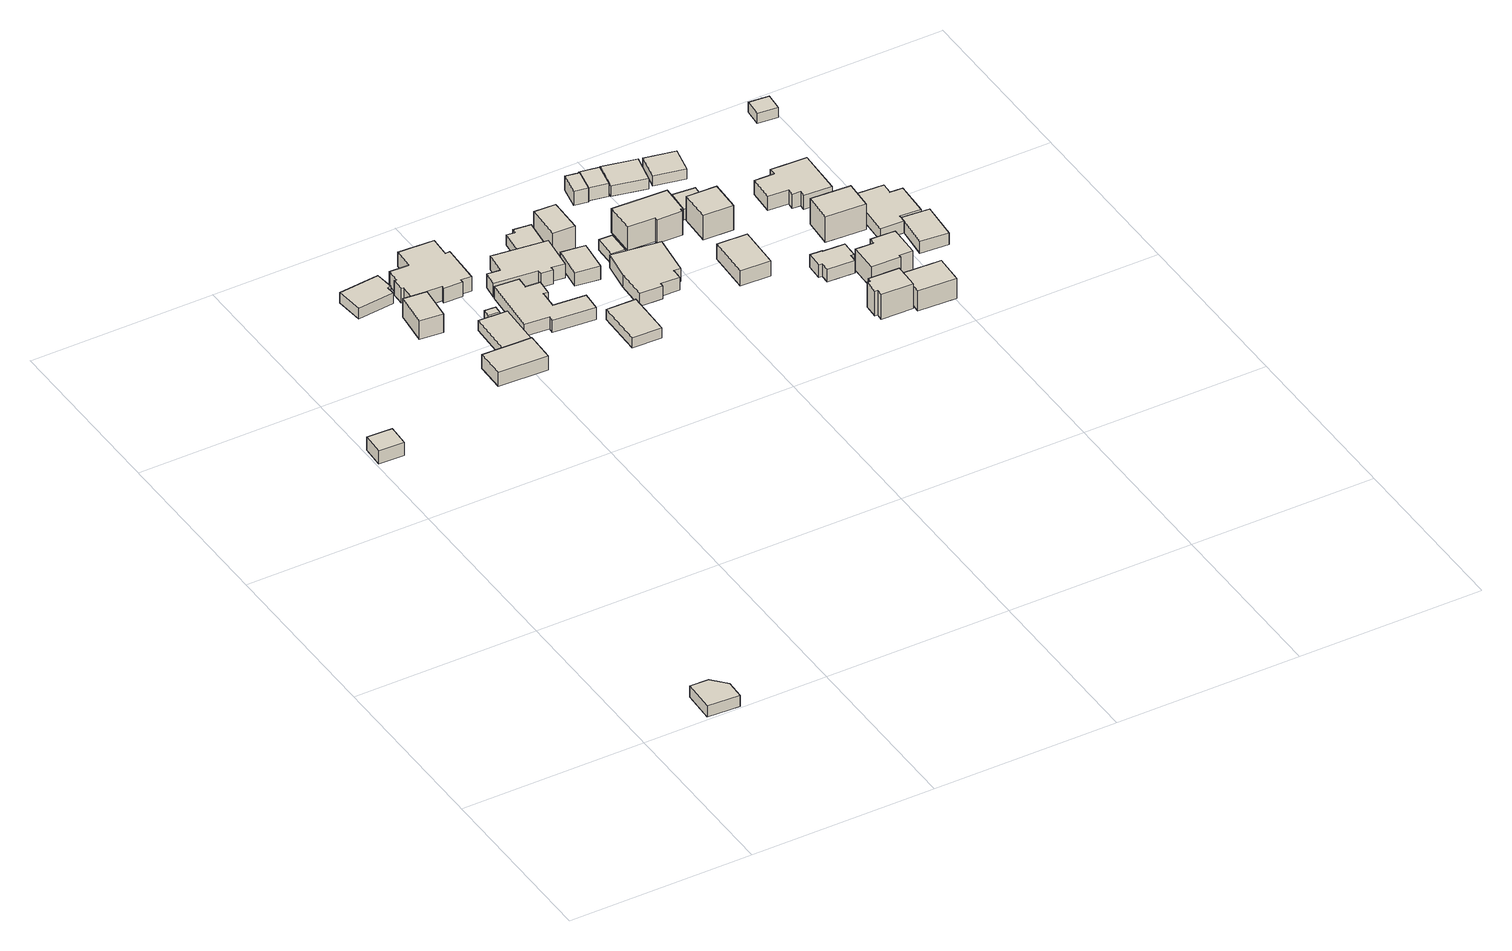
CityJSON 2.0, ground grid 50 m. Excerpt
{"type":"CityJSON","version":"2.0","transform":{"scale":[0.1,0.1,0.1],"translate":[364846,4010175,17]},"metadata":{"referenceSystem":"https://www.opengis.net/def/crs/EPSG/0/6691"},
"CityObjects":{
"building1":{"type":"Building","attributes":{"枝番":1,"利根川水系渡良瀬川洪水浸水想定区域（計画規模）.規模":"L1","利根川水系渡良瀬川洪水浸水想定区域（計画規模）.浸水ランク":"1","利根川水系渡良瀬川洪水浸水想定区域（計画規模）.浸水深":0.35,"利根川水系渡良瀬川洪水浸水想定区域（計画規模）.継続時間":16.2,"利根川水系渡良瀬川洪水浸水想定区域（想定最大規模）.規模":"L2","利根川水系渡良瀬川洪水浸水想定区域（想定最大規模）.浸水ランク":"2","利根川水系渡良瀬川洪水浸水想定区域（想定最大規模）.浸水深":2.47,"利根川水系渡良瀬川洪水浸水想定区域（想定最大規模）.継続時間":44.3,"利根川水系多々良川洪水浸水想定区域（想定最大規模）.規模":"L2","利根川水系多々良川洪水浸水想定区域（想定最大規模）.浸水ランク":"1","利根川水系多々良川洪水浸水想定区域（想定最大規模）.浸水深":0.15,"利根川水系多々良川洪水浸水想定区域（想定最大規模）.継続時間":9.2,"利根川水系利根川洪水浸水想定区域（計画規模）.規模":"L1","利根川水系利根川洪水浸水想定区域（計画規模）.浸水ランク":"3","利根川水系利根川洪水浸水想定区域（計画規模）.浸水深":4.39,"利根川水系利根川洪水浸水想定区域（想定最大規模）.規模":"L2","利根川水系利根川洪水浸水想定区域（想定最大規模）.浸水ランク":"4","利根川水系利根川洪水浸水想定区域（想定最大規模）.浸水深":5.84,"usage":"431","measuredHeight":4.1,"BuildingDetails.prefecture":"10","BuildingDetails.city":"10207","BuildingDetails.surveyYear":2016},"geometry":[{"type":"Solid","lod":"1","boundaries":[[[[0,1,2,3,4]],[[3,5,6,4]],[[2,7,5,3]],[[1,8,7,2]],[[0,9,8,1]],[[4,6,9,0]],[[5,7,8,9,6]]]]}]},
"building2":{"type":"Building","attributes":{"枝番":1,"利根川水系渡良瀬川洪水浸水想定区域（計画規模）.規模":"L1","利根川水系渡良瀬川洪水浸水想定区域（計画規模）.浸水ランク":"1","利根川水系渡良瀬川洪水浸水想定区域（計画規模）.浸水深":0.26,"利根川水系渡良瀬川洪水浸水想定区域（想定最大規模）.規模":"L2","利根川水系渡良瀬川洪水浸水想定区域（想定最大規模）.浸水ランク":"2","利根川水系渡良瀬川洪水浸水想定区域（想定最大規模）.浸水深":2.41,"利根川水系渡良瀬川洪水浸水想定区域（想定最大規模）.継続時間":34.6,"利根川水系多々良川洪水浸水想定区域（想定最大規模）.規模":"L2","利根川水系多々良川洪水浸水想定区域（想定最大規模）.浸水ランク":"1","利根川水系多々良川洪水浸水想定区域（想定最大規模）.浸水深":0.06,"利根川水系利根川洪水浸水想定区域（計画規模）.規模":"L1","利根川水系利根川洪水浸水想定区域（計画規模）.浸水ランク":"3","利根川水系利根川洪水浸水想定区域（計画規模）.浸水深":4.29,"利根川水系利根川洪水浸水想定区域（想定最大規模）.規模":"L2","利根川水系利根川洪水浸水想定区域（想定最大規模）.浸水ランク":"4","利根川水系利根川洪水浸水想定区域（想定最大規模）.浸水深":5.75,"measuredHeight":4.1,"BuildingDetails.prefecture":"10","BuildingDetails.city":"10207"},"geometry":[{"type":"Solid","lod":"1","boundaries":[[[[10,11,12,13]],[[12,14,15,13]],[[11,16,14,12]],[[10,17,16,11]],[[13,15,17,10]],[[14,16,17,15]]]]}]},
"building3":{"type":"Building","attributes":{"枝番":1,"利根川水系渡良瀬川洪水浸水想定区域（想定最大規模）.規模":"L2","利根川水系渡良瀬川洪水浸水想定区域（想定最大規模）.浸水ランク":"2","利根川水系渡良瀬川洪水浸水想定区域（想定最大規模）.浸水深":1.61,"利根川水系渡良瀬川洪水浸水想定区域（想定最大規模）.継続時間":19.3,"利根川水系利根川洪水浸水想定区域（計画規模）.規模":"L1","利根川水系利根川洪水浸水想定区域（計画規模）.浸水ランク":"3","利根川水系利根川洪水浸水想定区域（計画規模）.浸水深":3.49,"利根川水系利根川洪水浸水想定区域（想定最大規模）.規模":"L2","利根川水系利根川洪水浸水想定区域（想定最大規模）.浸水ランク":"3","利根川水系利根川洪水浸水想定区域（想定最大規模）.浸水深":4.96,"usage":"411","measuredHeight":3.9,"BuildingDetails.prefecture":"10","BuildingDetails.city":"10207","BuildingDetails.surveyYear":2016},"geometry":[{"type":"Solid","lod":"1","boundaries":[[[[18,19,20,21,22,23]],[[22,24,25,23]],[[21,26,24,22]],[[20,27,26,21]],[[19,28,27,20]],[[18,29,28,19]],[[23,25,29,18]],[[24,26,27,28,29,25]]]]}]},
"building4":{"type":"Building","attributes":{"枝番":1,"利根川水系渡良瀬川洪水浸水想定区域（計画規模）.規模":"L1","利根川水系渡良瀬川洪水浸水想定区域（想定最大規模）.規模":"L2","利根川水系渡良瀬川洪水浸水想定区域（想定最大規模）.浸水ランク":"2","利根川水系渡良瀬川洪水浸水想定区域（想定最大規模）.浸水深":1.4,"利根川水系渡良瀬川洪水浸水想定区域（想定最大規模）.継続時間":28.7,"利根川水系利根川洪水浸水想定区域（計画規模）.規模":"L1","利根川水系利根川洪水浸水想定区域（計画規模）.浸水ランク":"3","利根川水系利根川洪水浸水想定区域（計画規模）.浸水深":3.29,"利根川水系利根川洪水浸水想定区域（想定最大規模）.規模":"L2","利根川水系利根川洪水浸水想定区域（想定最大規模）.浸水ランク":"3","利根川水系利根川洪水浸水想定区域（想定最大規模）.浸水深":4.76,"usage":"411","measuredHeight":5.9,"BuildingDetails.prefecture":"10","BuildingDetails.city":"10207","BuildingDetails.surveyYear":2016},"geometry":[{"type":"Solid","lod":"1","boundaries":[[[[30,31,32,33]],[[32,34,35,33]],[[31,36,34,32]],[[30,37,36,31]],[[33,35,37,30]],[[34,36,37,35]]]]}]},
"building5":{"type":"Building","attributes":{"枝番":1,"利根川水系渡良瀬川洪水浸水想定区域（計画規模）.規模":"L1","利根川水系渡良瀬川洪水浸水想定区域（想定最大規模）.規模":"L2","利根川水系渡良瀬川洪水浸水想定区域（想定最大規模）.浸水ランク":"2","利根川水系渡良瀬川洪水浸水想定区域（想定最大規模）.浸水深":0.99,"利根川水系渡良瀬川洪水浸水想定区域（想定最大規模）.継続時間":13,"利根川水系利根川洪水浸水想定区域（計画規模）.規模":"L1","利根川水系利根川洪水浸水想定区域（計画規模）.浸水ランク":"2","利根川水系利根川洪水浸水想定区域（計画規模）.浸水深":2.89,"利根川水系利根川洪水浸水想定区域（想定最大規模）.規模":"L2","利根川水系利根川洪水浸水想定区域（想定最大規模）.浸水ランク":"3","利根川水系利根川洪水浸水想定区域（想定最大規模）.浸水深":4.34,"usage":"411","measuredHeight":4.7,"BuildingDetails.prefecture":"10","BuildingDetails.city":"10207","BuildingDetails.surveyYear":2016},"geometry":[{"type":"Solid","lod":"1","boundaries":[[[[38,39,40,41]],[[40,42,43,41]],[[39,44,42,40]],[[38,45,44,39]],[[41,43,45,38]],[[42,44,45,43]]]]}]},
"building6":{"type":"Building","attributes":{"枝番":1,"利根川水系渡良瀬川洪水浸水想定区域（想定最大規模）.規模":"L2","利根川水系渡良瀬川洪水浸水想定区域（想定最大規模）.浸水ランク":"2","利根川水系渡良瀬川洪水浸水想定区域（想定最大規模）.浸水深":0.99,"利根川水系渡良瀬川洪水浸水想定区域（想定最大規模）.継続時間":9.4,"利根川水系利根川洪水浸水想定区域（計画規模）.規模":"L1","利根川水系利根川洪水浸水想定区域（計画規模）.浸水ランク":"2","利根川水系利根川洪水浸水想定区域（計画規模）.浸水深":2.89,"利根川水系利根川洪水浸水想定区域（想定最大規模）.規模":"L2","利根川水系利根川洪水浸水想定区域（想定最大規模）.浸水ランク":"3","利根川水系利根川洪水浸水想定区域（想定最大規模）.浸水深":4.35,"usage":"411","measuredHeight":7.2,"BuildingDetails.prefecture":"10","BuildingDetails.city":"10207","BuildingDetails.surveyYear":2016},"geometry":[{"type":"Solid","lod":"1","boundaries":[[[[46,47,48,49]],[[48,50,51,49]],[[47,52,50,48]],[[46,53,52,47]],[[49,51,53,46]],[[50,52,53,51]]]]}]},
"building7":{"type":"Building","attributes":{"枝番":1,"利根川水系渡良瀬川洪水浸水想定区域（計画規模）.規模":"L1","利根川水系渡良瀬川洪水浸水想定区域（想定最大規模）.規模":"L2","利根川水系渡良瀬川洪水浸水想定区域（想定最大規模）.浸水ランク":"2","利根川水系渡良瀬川洪水浸水想定区域（想定最大規模）.浸水深":1.1,"利根川水系渡良瀬川洪水浸水想定区域（想定最大規模）.継続時間":8.8,"利根川水系利根川洪水浸水想定区域（計画規模）.規模":"L1","利根川水系利根川洪水浸水想定区域（計画規模）.浸水ランク":"2","利根川水系利根川洪水浸水想定区域（計画規模）.浸水深":2.99,"利根川水系利根川洪水浸水想定区域（想定最大規模）.規模":"L2","利根川水系利根川洪水浸水想定区域（想定最大規模）.浸水ランク":"3","利根川水系利根川洪水浸水想定区域（想定最大規模）.浸水深":4.45,"usage":"411","measuredHeight":7.4,"BuildingDetails.prefecture":"10","BuildingDetails.city":"10207","BuildingDetails.surveyYear":2016},"geometry":[{"type":"Solid","lod":"1","boundaries":[[[[54,55,56,57,58,59,60,61,62,63,64,65,66,67,68,69]],[[68,70,71,69]],[[67,72,70,68]],[[66,73,72,67]],[[65,74,73,66]],[[64,75,74,65]],[[63,76,75,64]],[[62,77,76,63]],[[61,78,77,62]],[[60,79,78,61]],[[59,80,79,60]],[[58,81,80,59]],[[57,82,81,58]],[[56,83,82,57]],[[55,84,83,56]],[[54,85,84,55]],[[69,71,85,54]],[[70,72,73,74,75,76,77,78,79,80,81,82,83,84,85,71]]]]}]},
"building8":{"type":"Building","attributes":{"枝番":1,"利根川水系渡良瀬川洪水浸水想定区域（想定最大規模）.規模":"L2","利根川水系渡良瀬川洪水浸水想定区域（想定最大規模）.浸水ランク":"2","利根川水系渡良瀬川洪水浸水想定区域（想定最大規模）.浸水深":0.99,"利根川水系渡良瀬川洪水浸水想定区域（想定最大規模）.継続時間":9.4,"利根川水系利根川洪水浸水想定区域（計画規模）.規模":"L1","利根川水系利根川洪水浸水想定区域（計画規模）.浸水ランク":"2","利根川水系利根川洪水浸水想定区域（計画規模）.浸水深":2.89,"利根川水系利根川洪水浸水想定区域（想定最大規模）.規模":"L2","利根川水系利根川洪水浸水想定区域（想定最大規模）.浸水ランク":"3","利根川水系利根川洪水浸水想定区域（想定最大規模）.浸水深":4.35,"usage":"411","BuildingDetails.prefecture":"10","BuildingDetails.city":"10207","BuildingDetails.surveyYear":2016},"geometry":[{"type":"Solid","lod":"1","boundaries":[[[[86,87,88,89]],[[88,90,91,89]],[[87,92,90,88]],[[86,93,92,87]],[[89,91,93,86]],[[90,92,93,91]]]]}]},
"building9":{"type":"Building","attributes":{"枝番":1,"利根川水系渡良瀬川洪水浸水想定区域（想定最大規模）.規模":"L2","利根川水系渡良瀬川洪水浸水想定区域（想定最大規模）.浸水ランク":"2","利根川水系渡良瀬川洪水浸水想定区域（想定最大規模）.浸水深":1.18,"利根川水系渡良瀬川洪水浸水想定区域（想定最大規模）.継続時間":9.4,"利根川水系利根川洪水浸水想定区域（計画規模）.規模":"L1","利根川水系利根川洪水浸水想定区域（計画規模）.浸水ランク":"3","利根川水系利根川洪水浸水想定区域（計画規模）.浸水深":3.09,"利根川水系利根川洪水浸水想定区域（想定最大規模）.規模":"L2","利根川水系利根川洪水浸水想定区域（想定最大規模）.浸水ランク":"3","利根川水系利根川洪水浸水想定区域（想定最大規模）.浸水深":4.55,"usage":"411","measuredHeight":4.8,"BuildingDetails.prefecture":"10","BuildingDetails.city":"10207","BuildingDetails.surveyYear":2016},"geometry":[{"type":"Solid","lod":"1","boundaries":[[[[94,95,96,97,98,99,100,101,102,103,104,105]],[[104,106,107,105]],[[103,108,106,104]],[[102,109,108,103]],[[101,110,109,102]],[[100,111,110,101]],[[99,112,111,100]],[[98,113,112,99]],[[97,114,113,98]],[[96,115,114,97]],[[95,116,115,96]],[[94,117,116,95]],[[105,107,117,94]],[[106,108,109,110,111,112,113,114,115,116,117,107]]]]}]},
"building10":{"type":"Building","attributes":{"枝番":1,"利根川水系渡良瀬川洪水浸水想定区域（想定最大規模）.規模":"L2","利根川水系渡良瀬川洪水浸水想定区域（想定最大規模）.浸水ランク":"2","利根川水系渡良瀬川洪水浸水想定区域（想定最大規模）.浸水深":0.9,"利根川水系渡良瀬川洪水浸水想定区域（想定最大規模）.継続時間":9.4,"利根川水系利根川洪水浸水想定区域（計画規模）.規模":"L1","利根川水系利根川洪水浸水想定区域（計画規模）.浸水ランク":"2","利根川水系利根川洪水浸水想定区域（計画規模）.浸水深":2.79,"利根川水系利根川洪水浸水想定区域（想定最大規模）.規模":"L2","利根川水系利根川洪水浸水想定区域（想定最大規模）.浸水ランク":"3","利根川水系利根川洪水浸水想定区域（想定最大規模）.浸水深":4.25,"usage":"411","measuredHeight":6.7,"BuildingDetails.prefecture":"10","BuildingDetails.city":"10207","BuildingDetails.surveyYear":2016},"geometry":[{"type":"Solid","lod":"1","boundaries":[[[[118,119,120,121,122,123,124,125,126,127]],[[126,128,129,127]],[[125,130,128,126]],[[124,131,130,125]],[[123,132,131,124]],[[122,133,132,123]],[[121,134,133,122]],[[120,135,134,121]],[[119,136,135,120]],[[118,137,136,119]],[[127,129,137,118]],[[128,130,131,132,133,134,135,136,137,129]]]]}]},
"building11":{"type":"Building","attributes":{"枝番":1,"利根川水系渡良瀬川洪水浸水想定区域（想定最大規模）.規模":"L2","利根川水系渡良瀬川洪水浸水想定区域（想定最大規模）.浸水ランク":"2","利根川水系渡良瀬川洪水浸水想定区域（想定最大規模）.浸水深":1.58,"利根川水系渡良瀬川洪水浸水想定区域（想定最大規模）.継続時間":13.8,"利根川水系利根川洪水浸水想定区域（計画規模）.規模":"L1","利根川水系利根川洪水浸水想定区域（計画規模）.浸水ランク":"3","利根川水系利根川洪水浸水想定区域（計画規模）.浸水深":3.49,"利根川水系利根川洪水浸水想定区域（想定最大規模）.規模":"L2","利根川水系利根川洪水浸水想定区域（想定最大規模）.浸水ランク":"3","利根川水系利根川洪水浸水想定区域（想定最大規模）.浸水深":4.94,"measuredHeight":5.1,"BuildingDetails.prefecture":"10","BuildingDetails.city":"10207"},"geometry":[{"type":"Solid","lod":"1","boundaries":[[[[138,139,140,141]],[[140,142,143,141]],[[139,144,142,140]],[[138,145,144,139]],[[141,143,145,138]],[[142,144,145,143]]]]}]},
"building12":{"type":"Building","attributes":{"枝番":1,"利根川水系渡良瀬川洪水浸水想定区域（想定最大規模）.規模":"L2","利根川水系渡良瀬川洪水浸水想定区域（想定最大規模）.浸水ランク":"2","利根川水系渡良瀬川洪水浸水想定区域（想定最大規模）.浸水深":1,"利根川水系渡良瀬川洪水浸水想定区域（想定最大規模）.継続時間":8.2,"利根川水系利根川洪水浸水想定区域（計画規模）.規模":"L1","利根川水系利根川洪水浸水想定区域（計画規模）.浸水ランク":"2","利根川水系利根川洪水浸水想定区域（計画規模）.浸水深":2.89,"利根川水系利根川洪水浸水想定区域（想定最大規模）.規模":"L2","利根川水系利根川洪水浸水想定区域（想定最大規模）.浸水ランク":"3","利根川水系利根川洪水浸水想定区域（想定最大規模）.浸水深":4.35,"usage":"411","measuredHeight":4.8,"BuildingDetails.prefecture":"10","BuildingDetails.city":"10207","BuildingDetails.surveyYear":2016},"geometry":[{"type":"Solid","lod":"1","boundaries":[[[[146,147,148,149,150,151]],[[150,152,153,151]],[[149,154,152,150]],[[148,155,154,149]],[[147,156,155,148]],[[146,157,156,147]],[[151,153,157,146]],[[152,154,155,156,157,153]]]]}]},
"building13":{"type":"Building","attributes":{"枝番":1,"利根川水系渡良瀬川洪水浸水想定区域（想定最大規模）.規模":"L2","利根川水系渡良瀬川洪水浸水想定区域（想定最大規模）.浸水ランク":"2","利根川水系渡良瀬川洪水浸水想定区域（想定最大規模）.浸水深":1.09,"利根川水系渡良瀬川洪水浸水想定区域（想定最大規模）.継続時間":10.6,"利根川水系利根川洪水浸水想定区域（計画規模）.規模":"L1","利根川水系利根川洪水浸水想定区域（計画規模）.浸水ランク":"2","利根川水系利根川洪水浸水想定区域（計画規模）.浸水深":2.99,"利根川水系利根川洪水浸水想定区域（想定最大規模）.規模":"L2","利根川水系利根川洪水浸水想定区域（想定最大規模）.浸水ランク":"3","利根川水系利根川洪水浸水想定区域（想定最大規模）.浸水深":4.45,"usage":"411","measuredHeight":5.4,"BuildingDetails.prefecture":"10","BuildingDetails.city":"10207","BuildingDetails.surveyYear":2016},"geometry":[{"type":"Solid","lod":"1","boundaries":[[[[158,159,160,161]],[[160,162,163,161]],[[159,164,162,160]],[[158,165,164,159]],[[161,163,165,158]],[[162,164,165,163]]]]}]},
"building14":{"type":"Building","attributes":{"枝番":1,"利根川水系渡良瀬川洪水浸水想定区域（想定最大規模）.規模":"L2","利根川水系渡良瀬川洪水浸水想定区域（想定最大規模）.浸水ランク":"2","利根川水系渡良瀬川洪水浸水想定区域（想定最大規模）.浸水深":0.9,"利根川水系渡良瀬川洪水浸水想定区域（想定最大規模）.継続時間":8.2,"利根川水系利根川洪水浸水想定区域（計画規模）.規模":"L1","利根川水系利根川洪水浸水想定区域（計画規模）.浸水ランク":"2","利根川水系利根川洪水浸水想定区域（計画規模）.浸水深":2.79,"利根川水系利根川洪水浸水想定区域（想定最大規模）.規模":"L2","利根川水系利根川洪水浸水想定区域（想定最大規模）.浸水ランク":"3","利根川水系利根川洪水浸水想定区域（想定最大規模）.浸水深":4.25,"usage":"411","measuredHeight":8.8,"BuildingDetails.prefecture":"10","BuildingDetails.city":"10207","BuildingDetails.surveyYear":2016},"geometry":[{"type":"Solid","lod":"1","boundaries":[[[[166,167,168,169]],[[168,170,171,169]],[[167,172,170,168]],[[166,173,172,167]],[[169,171,173,166]],[[170,172,173,171]]]]}]},
"building15":{"type":"Building","attributes":{"枝番":1,"利根川水系渡良瀬川洪水浸水想定区域（想定最大規模）.規模":"L2","利根川水系渡良瀬川洪水浸水想定区域（想定最大規模）.浸水ランク":"2","利根川水系渡良瀬川洪水浸水想定区域（想定最大規模）.浸水深":1.38,"利根川水系渡良瀬川洪水浸水想定区域（想定最大規模）.継続時間":10.6,"利根川水系利根川洪水浸水想定区域（計画規模）.規模":"L1","利根川水系利根川洪水浸水想定区域（計画規模）.浸水ランク":"3","利根川水系利根川洪水浸水想定区域（計画規模）.浸水深":3.29,"利根川水系利根川洪水浸水想定区域（想定最大規模）.規模":"L2","利根川水系利根川洪水浸水想定区域（想定最大規模）.浸水ランク":"3","利根川水系利根川洪水浸水想定区域（想定最大規模）.浸水深":4.74,"usage":"411","measuredHeight":6.5,"BuildingDetails.prefecture":"10","BuildingDetails.city":"10207","BuildingDetails.surveyYear":2016},"geometry":[{"type":"Solid","lod":"1","boundaries":[[[[174,175,176,177,178,179,180,181,182]],[[181,183,184,182]],[[180,185,183,181]],[[179,186,185,180]],[[178,187,186,179]],[[177,188,187,178]],[[176,189,188,177]],[[175,190,189,176]],[[174,191,190,175]],[[182,184,191,174]],[[183,185,186,187,188,189,190,191,184]]]]}]},
"building16":{"type":"Building","attributes":{"枝番":1,"利根川水系渡良瀬川洪水浸水想定区域（想定最大規模）.規模":"L2","利根川水系渡良瀬川洪水浸水想定区域（想定最大規模）.浸水ランク":"2","利根川水系渡良瀬川洪水浸水想定区域（想定最大規模）.浸水深":1.18,"利根川水系渡良瀬川洪水浸水想定区域（想定最大規模）.継続時間":10.6,"利根川水系利根川洪水浸水想定区域（計画規模）.規模":"L1","利根川水系利根川洪水浸水想定区域（計画規模）.浸水ランク":"3","利根川水系利根川洪水浸水想定区域（計画規模）.浸水深":3.09,"利根川水系利根川洪水浸水想定区域（想定最大規模）.規模":"L2","利根川水系利根川洪水浸水想定区域（想定最大規模）.浸水ランク":"3","利根川水系利根川洪水浸水想定区域（想定最大規模）.浸水深":4.55,"BuildingDetails.prefecture":"10","BuildingDetails.city":"10207"},"geometry":[{"type":"Solid","lod":"1","boundaries":[[[[192,193,194,195]],[[194,196,197,195]],[[193,198,196,194]],[[192,199,198,193]],[[195,197,199,192]],[[196,198,199,197]]]]}]},
"building17":{"type":"Building","attributes":{"枝番":1,"利根川水系渡良瀬川洪水浸水想定区域（想定最大規模）.規模":"L2","利根川水系渡良瀬川洪水浸水想定区域（想定最大規模）.浸水ランク":"2","利根川水系渡良瀬川洪水浸水想定区域（想定最大規模）.浸水深":0.79,"利根川水系渡良瀬川洪水浸水想定区域（想定最大規模）.継続時間":8.2,"利根川水系利根川洪水浸水想定区域（計画規模）.規模":"L1","利根川水系利根川洪水浸水想定区域（計画規模）.浸水ランク":"2","利根川水系利根川洪水浸水想定区域（計画規模）.浸水深":2.69,"利根川水系利根川洪水浸水想定区域（想定最大規模）.規模":"L2","利根川水系利根川洪水浸水想定区域（想定最大規模）.浸水ランク":"3","利根川水系利根川洪水浸水想定区域（想定最大規模）.浸水深":4.15,"measuredHeight":4.5,"BuildingDetails.prefecture":"10","BuildingDetails.city":"10207"},"geometry":[{"type":"Solid","lod":"1","boundaries":[[[[200,201,202,203]],[[202,204,205,203]],[[201,206,204,202]],[[200,207,206,201]],[[203,205,207,200]],[[204,206,207,205]]]]}]},
"building18":{"type":"Building","attributes":{"枝番":1,"利根川水系渡良瀬川洪水浸水想定区域（想定最大規模）.規模":"L2","利根川水系渡良瀬川洪水浸水想定区域（想定最大規模）.浸水ランク":"2","利根川水系渡良瀬川洪水浸水想定区域（想定最大規模）.浸水深":0.69,"利根川水系渡良瀬川洪水浸水想定区域（想定最大規模）.継続時間":10.7,"利根川水系利根川洪水浸水想定区域（計画規模）.規模":"L1","利根川水系利根川洪水浸水想定区域（計画規模）.浸水ランク":"2","利根川水系利根川洪水浸水想定区域（計画規模）.浸水深":2.59,"利根川水系利根川洪水浸水想定区域（想定最大規模）.規模":"L2","利根川水系利根川洪水浸水想定区域（想定最大規模）.浸水ランク":"3","利根川水系利根川洪水浸水想定区域（想定最大規模）.浸水深":4.04,"usage":"411","measuredHeight":8.2,"BuildingDetails.prefecture":"10","BuildingDetails.city":"10207","BuildingDetails.surveyYear":2016},"geometry":[{"type":"Solid","lod":"1","boundaries":[[[[208,209,210,211,212,213,214,215]],[[214,216,217,215]],[[213,218,216,214]],[[212,219,218,213]],[[211,220,219,212]],[[210,221,220,211]],[[209,222,221,210]],[[208,223,222,209]],[[215,217,223,208]],[[216,218,219,220,221,222,223,217]]]]}]},
"building19":{"type":"Building","attributes":{"枝番":1,"利根川水系渡良瀬川洪水浸水想定区域（想定最大規模）.規模":"L2","利根川水系渡良瀬川洪水浸水想定区域（想定最大規模）.浸水ランク":"2","利根川水系渡良瀬川洪水浸水想定区域（想定最大規模）.浸水深":0.79,"利根川水系渡良瀬川洪水浸水想定区域（想定最大規模）.継続時間":6.1,"利根川水系利根川洪水浸水想定区域（計画規模）.規模":"L1","利根川水系利根川洪水浸水想定区域（計画規模）.浸水ランク":"2","利根川水系利根川洪水浸水想定区域（計画規模）.浸水深":2.69,"利根川水系利根川洪水浸水想定区域（想定最大規模）.規模":"L2","利根川水系利根川洪水浸水想定区域（想定最大規模）.浸水ランク":"3","利根川水系利根川洪水浸水想定区域（想定最大規模）.浸水深":4.15,"measuredHeight":4.1,"BuildingDetails.prefecture":"10","BuildingDetails.city":"10207"},"geometry":[{"type":"Solid","lod":"1","boundaries":[[[[224,225,226,227]],[[226,228,229,227]],[[225,230,228,226]],[[224,231,230,225]],[[227,229,231,224]],[[228,230,231,229]]]]}]},
"building20":{"type":"Building","attributes":{"枝番":1,"利根川水系渡良瀬川洪水浸水想定区域（想定最大規模）.規模":"L2","利根川水系渡良瀬川洪水浸水想定区域（想定最大規模）.浸水ランク":"2","利根川水系渡良瀬川洪水浸水想定区域（想定最大規模）.浸水深":1.27,"利根川水系渡良瀬川洪水浸水想定区域（想定最大規模）.継続時間":16.4,"利根川水系利根川洪水浸水想定区域（計画規模）.規模":"L1","利根川水系利根川洪水浸水想定区域（計画規模）.浸水ランク":"3","利根川水系利根川洪水浸水想定区域（計画規模）.浸水深":3.19,"利根川水系利根川洪水浸水想定区域（想定最大規模）.規模":"L2","利根川水系利根川洪水浸水想定区域（想定最大規模）.浸水ランク":"3","利根川水系利根川洪水浸水想定区域（想定最大規模）.浸水深":4.64,"usage":"411","measuredHeight":5.1,"BuildingDetails.prefecture":"10","BuildingDetails.city":"10207","BuildingDetails.surveyYear":2016},"geometry":[{"type":"Solid","lod":"1","boundaries":[[[[232,233,234,235]],[[234,236,237,235]],[[233,238,236,234]],[[232,239,238,233]],[[235,237,239,232]],[[236,238,239,237]]]]}]},
"building21":{"type":"Building","attributes":{"枝番":1,"利根川水系渡良瀬川洪水浸水想定区域（想定最大規模）.規模":"L2","利根川水系渡良瀬川洪水浸水想定区域（想定最大規模）.浸水ランク":"1","利根川水系渡良瀬川洪水浸水想定区域（想定最大規模）.浸水深":0.49,"利根川水系渡良瀬川洪水浸水想定区域（想定最大規模）.継続時間":6.1,"利根川水系利根川洪水浸水想定区域（計画規模）.規模":"L1","利根川水系利根川洪水浸水想定区域（計画規模）.浸水ランク":"2","利根川水系利根川洪水浸水想定区域（計画規模）.浸水深":2.39,"利根川水系利根川洪水浸水想定区域（想定最大規模）.規模":"L2","利根川水系利根川洪水浸水想定区域（想定最大規模）.浸水ランク":"3","利根川水系利根川洪水浸水想定区域（想定最大規模）.浸水深":3.85,"usage":"411","measuredHeight":3.4,"BuildingDetails.prefecture":"10","BuildingDetails.city":"10207","BuildingDetails.surveyYear":2016},"geometry":[{"type":"Solid","lod":"1","boundaries":[[[[240,241,242,243]],[[242,244,245,243]],[[241,246,244,242]],[[240,247,246,241]],[[243,245,247,240]],[[244,246,247,245]]]]}]},
"building22":{"type":"Building","attributes":{"枝番":1,"利根川水系渡良瀬川洪水浸水想定区域（想定最大規模）.規模":"L2","利根川水系渡良瀬川洪水浸水想定区域（想定最大規模）.浸水ランク":"2","利根川水系渡良瀬川洪水浸水想定区域（想定最大規模）.浸水深":0.97,"利根川水系渡良瀬川洪水浸水想定区域（想定最大規模）.継続時間":10.7,"利根川水系利根川洪水浸水想定区域（計画規模）.規模":"L1","利根川水系利根川洪水浸水想定区域（計画規模）.浸水ランク":"2","利根川水系利根川洪水浸水想定区域（計画規模）.浸水深":2.89,"利根川水系利根川洪水浸水想定区域（想定最大規模）.規模":"L2","利根川水系利根川洪水浸水想定区域（想定最大規模）.浸水ランク":"3","利根川水系利根川洪水浸水想定区域（想定最大規模）.浸水深":4.34,"usage":"411","measuredHeight":7.9,"BuildingDetails.prefecture":"10","BuildingDetails.city":"10207","BuildingDetails.surveyYear":2016},"geometry":[{"type":"Solid","lod":"1","boundaries":[[[[248,249,250,251]],[[250,252,253,251]],[[249,254,252,250]],[[248,255,254,249]],[[251,253,255,248]],[[252,254,255,253]]]]}]},
"building23":{"type":"Building","attributes":{"枝番":1,"利根川水系渡良瀬川洪水浸水想定区域（想定最大規模）.規模":"L2","利根川水系渡良瀬川洪水浸水想定区域（想定最大規模）.浸水ランク":"2","利根川水系渡良瀬川洪水浸水想定区域（想定最大規模）.浸水深":0.98,"利根川水系渡良瀬川洪水浸水想定区域（想定最大規模）.継続時間":6.1,"利根川水系利根川洪水浸水想定区域（計画規模）.規模":"L1","利根川水系利根川洪水浸水想定区域（計画規模）.浸水ランク":"2","利根川水系利根川洪水浸水想定区域（計画規模）.浸水深":2.89,"利根川水系利根川洪水浸水想定区域（想定最大規模）.規模":"L2","利根川水系利根川洪水浸水想定区域（想定最大規模）.浸水ランク":"3","利根川水系利根川洪水浸水想定区域（想定最大規模）.浸水深":4.34,"usage":"451","measuredHeight":3.3,"BuildingDetails.prefecture":"10","BuildingDetails.city":"10207","BuildingDetails.surveyYear":2016},"geometry":[{"type":"Solid","lod":"1","boundaries":[[[[256,257,258,259]],[[258,260,261,259]],[[257,262,260,258]],[[256,263,262,257]],[[259,261,263,256]],[[260,262,263,261]]]]}]},
"building24":{"type":"Building","attributes":{"枝番":1,"利根川水系渡良瀬川洪水浸水想定区域（想定最大規模）.規模":"L2","利根川水系渡良瀬川洪水浸水想定区域（想定最大規模）.浸水ランク":"2","利根川水系渡良瀬川洪水浸水想定区域（想定最大規模）.浸水深":1.33,"利根川水系渡良瀬川洪水浸水想定区域（想定最大規模）.継続時間":14.2,"利根川水系利根川洪水浸水想定区域（計画規模）.規模":"L1","利根川水系利根川洪水浸水想定区域（計画規模）.浸水ランク":"3","利根川水系利根川洪水浸水想定区域（計画規模）.浸水深":3.29,"利根川水系利根川洪水浸水想定区域（想定最大規模）.規模":"L2","利根川水系利根川洪水浸水想定区域（想定最大規模）.浸水ランク":"3","利根川水系利根川洪水浸水想定区域（想定最大規模）.浸水深":4.74,"usage":"411","measuredHeight":8.9,"BuildingDetails.prefecture":"10","BuildingDetails.city":"10207","BuildingDetails.surveyYear":2016},"geometry":[{"type":"Solid","lod":"1","boundaries":[[[[264,265,266,267,268,269,270,271]],[[270,272,273,271]],[[269,274,272,270]],[[268,275,274,269]],[[267,276,275,268]],[[266,277,276,267]],[[265,278,277,266]],[[264,279,278,265]],[[271,273,279,264]],[[272,274,275,276,277,278,279,273]]]]}]},
"building25":{"type":"Building","attributes":{"枝番":1,"利根川水系渡良瀬川洪水浸水想定区域（想定最大規模）.規模":"L2","利根川水系渡良瀬川洪水浸水想定区域（想定最大規模）.浸水ランク":"2","利根川水系渡良瀬川洪水浸水想定区域（想定最大規模）.浸水深":0.56,"利根川水系渡良瀬川洪水浸水想定区域（想定最大規模）.継続時間":6.1,"利根川水系利根川洪水浸水想定区域（計画規模）.規模":"L1","利根川水系利根川洪水浸水想定区域（計画規模）.浸水ランク":"2","利根川水系利根川洪水浸水想定区域（計画規模）.浸水深":2.49,"利根川水系利根川洪水浸水想定区域（想定最大規模）.規模":"L2","利根川水系利根川洪水浸水想定区域（想定最大規模）.浸水ランク":"3","利根川水系利根川洪水浸水想定区域（想定最大規模）.浸水深":3.95,"BuildingDetails.prefecture":"10","BuildingDetails.city":"10207"},"geometry":[{"type":"Solid","lod":"1","boundaries":[[[[280,281,282,283]],[[282,284,285,283]],[[281,286,284,282]],[[280,287,286,281]],[[283,285,287,280]],[[284,286,287,285]]]]}]},
"building26":{"type":"Building","attributes":{"枝番":1,"利根川水系渡良瀬川洪水浸水想定区域（想定最大規模）.規模":"L2","利根川水系渡良瀬川洪水浸水想定区域（想定最大規模）.浸水ランク":"2","利根川水系渡良瀬川洪水浸水想定区域（想定最大規模）.浸水深":1.34,"利根川水系渡良瀬川洪水浸水想定区域（想定最大規模）.継続時間":14.2,"利根川水系利根川洪水浸水想定区域（計画規模）.規模":"L1","利根川水系利根川洪水浸水想定区域（計画規模）.浸水ランク":"3","利根川水系利根川洪水浸水想定区域（計画規模）.浸水深":3.29,"利根川水系利根川洪水浸水想定区域（想定最大規模）.規模":"L2","利根川水系利根川洪水浸水想定区域（想定最大規模）.浸水ランク":"3","利根川水系利根川洪水浸水想定区域（想定最大規模）.浸水深":4.74,"measuredHeight":4,"BuildingDetails.prefecture":"10","BuildingDetails.city":"10207"},"geometry":[{"type":"Solid","lod":"1","boundaries":[[[[288,289,290,291,292,293,294,295,296,297]],[[296,298,299,297]],[[295,300,298,296]],[[294,301,300,295]],[[293,302,301,294]],[[292,303,302,293]],[[291,304,303,292]],[[290,305,304,291]],[[289,306,305,290]],[[288,307,306,289]],[[297,299,307,288]],[[298,300,301,302,303,304,305,306,307,299]]]]}]},
"building27":{"type":"Building","attributes":{"枝番":1,"利根川水系渡良瀬川洪水浸水想定区域（想定最大規模）.規模":"L2","利根川水系渡良瀬川洪水浸水想定区域（想定最大規模）.浸水ランク":"2","利根川水系渡良瀬川洪水浸水想定区域（想定最大規模）.浸水深":1.03,"利根川水系渡良瀬川洪水浸水想定区域（想定最大規模）.継続時間":14.2,"利根川水系利根川洪水浸水想定区域（計画規模）.規模":"L1","利根川水系利根川洪水浸水想定区域（計画規模）.浸水ランク":"2","利根川水系利根川洪水浸水想定区域（計画規模）.浸水深":2.99,"利根川水系利根川洪水浸水想定区域（想定最大規模）.規模":"L2","利根川水系利根川洪水浸水想定区域（想定最大規模）.浸水ランク":"3","利根川水系利根川洪水浸水想定区域（想定最大規模）.浸水深":4.44,"usage":"411","measuredHeight":8.2,"BuildingDetails.prefecture":"10","BuildingDetails.city":"10207","BuildingDetails.surveyYear":2016},"geometry":[{"type":"Solid","lod":"1","boundaries":[[[[308,309,310,311,312,313,314,315]],[[314,316,317,315]],[[313,318,316,314]],[[312,319,318,313]],[[311,320,319,312]],[[310,321,320,311]],[[309,322,321,310]],[[308,323,322,309]],[[315,317,323,308]],[[316,318,319,320,321,322,323,317]]]]}]},
"building28":{"type":"Building","attributes":{"枝番":1,"利根川水系渡良瀬川洪水浸水想定区域（想定最大規模）.規模":"L2","利根川水系渡良瀬川洪水浸水想定区域（想定最大規模）.浸水ランク":"2","利根川水系渡良瀬川洪水浸水想定区域（想定最大規模）.浸水深":1.03,"利根川水系渡良瀬川洪水浸水想定区域（想定最大規模）.継続時間":14.2,"利根川水系利根川洪水浸水想定区域（計画規模）.規模":"L1","利根川水系利根川洪水浸水想定区域（計画規模）.浸水ランク":"2","利根川水系利根川洪水浸水想定区域（計画規模）.浸水深":2.98,"利根川水系利根川洪水浸水想定区域（想定最大規模）.規模":"L2","利根川水系利根川洪水浸水想定区域（想定最大規模）.浸水ランク":"3","利根川水系利根川洪水浸水想定区域（想定最大規模）.浸水深":4.44,"usage":"411","measuredHeight":7.6,"BuildingDetails.prefecture":"10","BuildingDetails.city":"10207","BuildingDetails.surveyYear":2016},"geometry":[{"type":"Solid","lod":"1","boundaries":[[[[324,325,326,327]],[[326,328,329,327]],[[325,330,328,326]],[[324,331,330,325]],[[327,329,331,324]],[[328,330,331,329]]]]}]},
"building29":{"type":"Building","attributes":{"枝番":1,"利根川水系渡良瀬川洪水浸水想定区域（想定最大規模）.規模":"L2","利根川水系渡良瀬川洪水浸水想定区域（想定最大規模）.浸水ランク":"2","利根川水系渡良瀬川洪水浸水想定区域（想定最大規模）.浸水深":0.85,"利根川水系渡良瀬川洪水浸水想定区域（想定最大規模）.継続時間":10,"利根川水系利根川洪水浸水想定区域（計画規模）.規模":"L1","利根川水系利根川洪水浸水想定区域（計画規模）.浸水ランク":"2","利根川水系利根川洪水浸水想定区域（計画規模）.浸水深":2.79,"利根川水系利根川洪水浸水想定区域（想定最大規模）.規模":"L2","利根川水系利根川洪水浸水想定区域（想定最大規模）.浸水ランク":"3","利根川水系利根川洪水浸水想定区域（想定最大規模）.浸水深":4.24,"usage":"411","measuredHeight":8.6,"BuildingDetails.prefecture":"10","BuildingDetails.city":"10207","BuildingDetails.surveyYear":2016},"geometry":[{"type":"Solid","lod":"1","boundaries":[[[[332,333,334,335]],[[334,336,337,335]],[[333,338,336,334]],[[332,339,338,333]],[[335,337,339,332]],[[336,338,339,337]]]]}]},
"building30":{"type":"Building","attributes":{"枝番":1,"利根川水系渡良瀬川洪水浸水想定区域（想定最大規模）.規模":"L2","利根川水系渡良瀬川洪水浸水想定区域（想定最大規模）.浸水ランク":"2","利根川水系渡良瀬川洪水浸水想定区域（想定最大規模）.浸水深":0.66,"利根川水系渡良瀬川洪水浸水想定区域（想定最大規模）.継続時間":10,"利根川水系利根川洪水浸水想定区域（計画規模）.規模":"L1","利根川水系利根川洪水浸水想定区域（計画規模）.浸水ランク":"2","利根川水系利根川洪水浸水想定区域（計画規模）.浸水深":2.59,"利根川水系利根川洪水浸水想定区域（想定最大規模）.規模":"L2","利根川水系利根川洪水浸水想定区域（想定最大規模）.浸水ランク":"3","利根川水系利根川洪水浸水想定区域（想定最大規模）.浸水深":4.04,"usage":"411","measuredHeight":5.2,"BuildingDetails.prefecture":"10","BuildingDetails.city":"10207","BuildingDetails.surveyYear":2016},"geometry":[{"type":"Solid","lod":"1","boundaries":[[[[340,341,342,343,344,345,346,347,348,349]],[[348,350,351,349]],[[347,352,350,348]],[[346,353,352,347]],[[345,354,353,346]],[[344,355,354,345]],[[343,356,355,344]],[[342,357,356,343]],[[341,358,357,342]],[[340,359,358,341]],[[349,351,359,340]],[[350,352,353,354,355,356,357,358,359,351]]]]}]},
"building31":{"type":"Building","attributes":{"枝番":1,"利根川水系渡良瀬川洪水浸水想定区域（想定最大規模）.規模":"L2","利根川水系渡良瀬川洪水浸水想定区域（想定最大規模）.浸水ランク":"2","利根川水系渡良瀬川洪水浸水想定区域（想定最大規模）.浸水深":0.93,"利根川水系渡良瀬川洪水浸水想定区域（想定最大規模）.継続時間":14.2,"利根川水系利根川洪水浸水想定区域（計画規模）.規模":"L1","利根川水系利根川洪水浸水想定区域（計画規模）.浸水ランク":"2","利根川水系利根川洪水浸水想定区域（計画規模）.浸水深":2.89,"利根川水系利根川洪水浸水想定区域（想定最大規模）.規模":"L2","利根川水系利根川洪水浸水想定区域（想定最大規模）.浸水ランク":"3","利根川水系利根川洪水浸水想定区域（想定最大規模）.浸水深":4.34,"usage":"411","measuredHeight":4.5,"BuildingDetails.prefecture":"10","BuildingDetails.city":"10207","BuildingDetails.surveyYear":2016},"geometry":[{"type":"Solid","lod":"1","boundaries":[[[[360,361,362,363,364,365,366,367]],[[366,368,369,367]],[[365,370,368,366]],[[364,371,370,365]],[[363,372,371,364]],[[362,373,372,363]],[[361,374,373,362]],[[360,375,374,361]],[[367,369,375,360]],[[368,370,371,372,373,374,375,369]]]]}]},
"building32":{"type":"Building","attributes":{"枝番":1,"利根川水系渡良瀬川洪水浸水想定区域（想定最大規模）.規模":"L2","利根川水系渡良瀬川洪水浸水想定区域（想定最大規模）.浸水ランク":"2","利根川水系渡良瀬川洪水浸水想定区域（想定最大規模）.浸水深":1.43,"利根川水系渡良瀬川洪水浸水想定区域（想定最大規模）.継続時間":17.1,"利根川水系利根川洪水浸水想定区域（計画規模）.規模":"L1","利根川水系利根川洪水浸水想定区域（計画規模）.浸水ランク":"3","利根川水系利根川洪水浸水想定区域（計画規模）.浸水深":3.38,"利根川水系利根川洪水浸水想定区域（想定最大規模）.規模":"L2","利根川水系利根川洪水浸水想定区域（想定最大規模）.浸水ランク":"3","利根川水系利根川洪水浸水想定区域（想定最大規模）.浸水深":4.84,"usage":"411","measuredHeight":3.7,"BuildingDetails.prefecture":"10","BuildingDetails.city":"10207","BuildingDetails.surveyYear":2016},"geometry":[{"type":"Solid","lod":"1","boundaries":[[[[376,377,378,379]],[[378,380,381,379]],[[377,382,380,378]],[[376,383,382,377]],[[379,381,383,376]],[[380,382,383,381]]]]}]},
"building33":{"type":"Building","attributes":{"枝番":1,"利根川水系渡良瀬川洪水浸水想定区域（想定最大規模）.規模":"L2","利根川水系渡良瀬川洪水浸水想定区域（想定最大規模）.浸水ランク":"1","利根川水系渡良瀬川洪水浸水想定区域（想定最大規模）.浸水深":0.35,"利根川水系渡良瀬川洪水浸水想定区域（想定最大規模）.継続時間":5.7,"利根川水系利根川洪水浸水想定区域（計画規模）.規模":"L1","利根川水系利根川洪水浸水想定区域（計画規模）.浸水ランク":"2","利根川水系利根川洪水浸水想定区域（計画規模）.浸水深":2.29,"利根川水系利根川洪水浸水想定区域（想定最大規模）.規模":"L2","利根川水系利根川洪水浸水想定区域（想定最大規模）.浸水ランク":"3","利根川水系利根川洪水浸水想定区域（想定最大規模）.浸水深":3.75,"BuildingDetails.prefecture":"10","BuildingDetails.city":"10207"},"geometry":[{"type":"Solid","lod":"1","boundaries":[[[[384,385,386,387]],[[386,388,389,387]],[[385,390,388,386]],[[384,391,390,385]],[[387,389,391,384]],[[388,390,391,389]]]]}]}
},
"vertices":[
[179,10,5],[183,98,5],[234,96,5],[269,58,5],[267,6,5],[269,58,38],[267,6,38],[234,96,38],[183,98,38],[179,10,38],
[5,1239,7],[8,1300,7],[77,1297,7],[74,1236,7],[77,1297,46],[74,1236,46],[8,1300,46],[5,1239,46],
[237,1812,13],[348,1823,13],[353,1772,13],[343,1770,13],[345,1746,13],[244,1736,13],[345,1746,44],[244,1736,44],[343,1770,44],[353,1772,44],[348,1823,44],[237,1812,44],
[326,1594,15],[336,1688,15],[399,1682,15],[389,1588,15],[399,1682,70],[389,1588,70],[336,1688,70],[326,1594,70],
[392,1339,19],[394,1419,19],[529,1415,19],[526,1334,19],[529,1415,60],[526,1334,60],[394,1419,60],[392,1339,60],
[455,1425,20],[460,1547,20],[538,1544,20],[533,1422,20],[538,1544,50],[533,1422,50],[460,1547,50],[455,1425,50],
[445,1681,19],[445,1690,19],[363,1693,19],[365,1731,19],[358,1732,19],[359,1767,19],[366,1766,19],[367,1802,19],[419,1800,19],[422,1856,19],[519,1852,19],[516,1796,19],[529,1796,19],[524,1687,19],[496,1689,19],[495,1679,19],[496,1689,62],[495,1679,62],[524,1687,62],[529,1796,62],[516,1796,62],[519,1852,62],[422,1856,62],[419,1800,62],[367,1802,62],[366,1766,62],[359,1767,62],[358,1732,62],[365,1731,62],[363,1693,62],[445,1690,62],[445,1681,62],
[491,1553,19],[492,1574,19],[522,1572,19],[521,1551,19],[522,1572,49],[521,1551,49],[492,1574,49],[491,1553,49],
[608,1454,18],[609,1468,18],[543,1474,18],[556,1636,18],[621,1631,18],[619,1598,18],[658,1595,18],[654,1552,18],[642,1553,18],[638,1504,18],[726,1497,18],[722,1444,18],[726,1497,54],[722,1444,54],[638,1504,54],[642,1553,54],[654,1552,54],[658,1595,54],[619,1598,54],[621,1631,54],[556,1636,54],[543,1474,54],[609,1468,54],[608,1454,54],
[670,1614,21],[671,1626,21],[555,1639,21],[560,1678,21],[595,1674,21],[602,1733,21],[751,1715,21],[739,1616,21],[704,1621,21],[703,1610,21],[704,1621,62],[703,1610,62],[739,1616,62],[751,1715,62],[602,1733,62],[595,1674,62],[560,1678,62],[555,1639,62],[671,1626,62],[670,1614,62],
[741,1309,16],[744,1435,16],[824,1433,16],[821,1307,16],[824,1433,46],[821,1307,46],[744,1435,46],[741,1309,46],
[675,1726,21],[683,1796,21],[706,1793,21],[707,1805,21],[754,1800,21],[744,1718,21],[754,1800,51],[744,1718,51],[707,1805,51],[706,1793,51],[683,1796,51],[675,1726,51],
[743,1579,19],[754,1665,19],[819,1657,19],[809,1571,19],[819,1657,59],[809,1571,59],[754,1665,59],[743,1579,59],
[753,1697,21],[757,1793,21],[816,1791,21],[813,1695,21],[816,1791,93],[813,1695,93],[757,1793,93],[753,1697,93],
[836,1434,19],[839,1519,19],[850,1599,19],[982,1581,19],[968,1468,19],[950,1470,19],[949,1440,19],[898,1442,19],[897,1432,19],[898,1442,57],[897,1432,57],[949,1440,57],[950,1470,57],[968,1468,57],[982,1581,57],[850,1599,57],[839,1519,57],[836,1434,57],
[860,1607,20],[862,1670,20],[899,1669,20],[897,1606,20],[899,1669,50],[897,1606,50],[862,1670,50],[860,1607,50],
[895,1842,24],[907,1904,24],[944,1897,24],[932,1835,24],[944,1897,66],[932,1835,66],[907,1904,66],[895,1842,66],
[992,1618,22],[992,1627,22],[918,1630,22],[921,1710,22],[1070,1704,22],[1066,1625,22],[1060,1625,22],[1060,1616,22],[1060,1625,93],[1060,1616,93],[1066,1625,93],[1070,1704,93],[921,1710,93],[918,1630,93],[992,1627,93],[992,1618,93],
[934,1840,24],[947,1905,24],[998,1896,24],[985,1830,24],[998,1896,62],[985,1830,62],[947,1905,62],[934,1840,62],
[1082,1385,15],[1087,1503,15],[1169,1500,15],[1164,1382,15],[1169,1500,60],[1164,1382,60],[1087,1503,60],[1082,1385,60],
[988,1828,24],[1005,1905,24],[1097,1885,24],[1080,1807,24],[1097,1885,55],[1080,1807,55],[1005,1905,55],[988,1828,55],
[1094,1577,20],[1097,1661,20],[1178,1658,20],[1175,1574,20],[1178,1658,93],[1175,1574,93],[1097,1661,93],[1094,1577,93],
[1092,1665,22],[1097,1729,22],[1159,1724,22],[1154,1660,22],[1159,1724,52],[1154,1660,52],[1097,1729,52],[1092,1665,52],
[1302,1103,18],[1302,1121,18],[1295,1121,18],[1297,1161,18],[1306,1161,18],[1306,1172,18],[1390,1169,18],[1388,1100,18],[1390,1169,92],[1388,1100,92],[1306,1172,92],[1306,1161,92],[1297,1161,92],[1295,1121,92],[1302,1121,92],[1302,1103,92],
[1094,1811,24],[1109,1883,24],[1192,1866,24],[1177,1794,24],[1192,1866,54],[1177,1794,54],[1109,1883,54],[1094,1811,54],
[1265,1292,18],[1266,1316,18],[1256,1316,18],[1258,1362,18],[1292,1360,18],[1292,1358,18],[1351,1355,18],[1349,1309,18],[1340,1310,18],[1339,1288,18],[1340,1310,55],[1339,1288,55],[1349,1309,55],[1351,1355,55],[1292,1358,55],[1292,1360,55],[1258,1362,55],[1256,1316,55],[1266,1316,55],[1265,1292,55],
[1341,1217,19],[1344,1296,19],[1394,1294,19],[1394,1311,19],[1461,1308,19],[1458,1221,19],[1421,1222,19],[1421,1214,19],[1421,1222,82],[1421,1214,82],[1458,1221,82],[1461,1308,82],[1394,1311,82],[1394,1294,82],[1344,1296,82],[1341,1217,82],
[1393,1088,17],[1397,1167,17],[1501,1162,17],[1497,1083,17],[1501,1162,76],[1497,1083,76],[1397,1167,76],[1393,1088,76],
[1337,1423,20],[1342,1502,20],[1450,1495,20],[1445,1416,20],[1450,1495,96],[1445,1416,96],[1342,1502,96],[1337,1423,96],
[1356,1554,22],[1357,1571,22],[1335,1572,22],[1336,1591,22],[1281,1594,22],[1285,1664,22],[1339,1662,22],[1339,1681,22],[1437,1677,22],[1431,1550,22],[1437,1677,64],[1431,1550,64],[1339,1681,64],[1339,1662,64],[1285,1664,64],[1281,1594,64],[1336,1591,64],[1335,1572,64],[1357,1571,64],[1356,1554,64],
[1453,1365,18],[1461,1511,18],[1547,1506,18],[1545,1475,18],[1579,1473,18],[1574,1380,18],[1518,1383,18],[1517,1362,18],[1518,1383,53],[1517,1362,53],[1574,1380,53],[1579,1473,53],[1545,1475,53],[1547,1506,53],[1461,1511,53],[1453,1365,53],
[1511,1278,15],[1520,1381,15],[1595,1375,15],[1587,1272,15],[1595,1375,50],[1587,1272,50],[1520,1381,50],[1511,1278,50],
[1426,1889,27],[1430,1938,27],[1485,1933,27],[1481,1885,27],[1485,1933,57],[1481,1885,57],[1430,1938,57],[1426,1889,57]
]}
